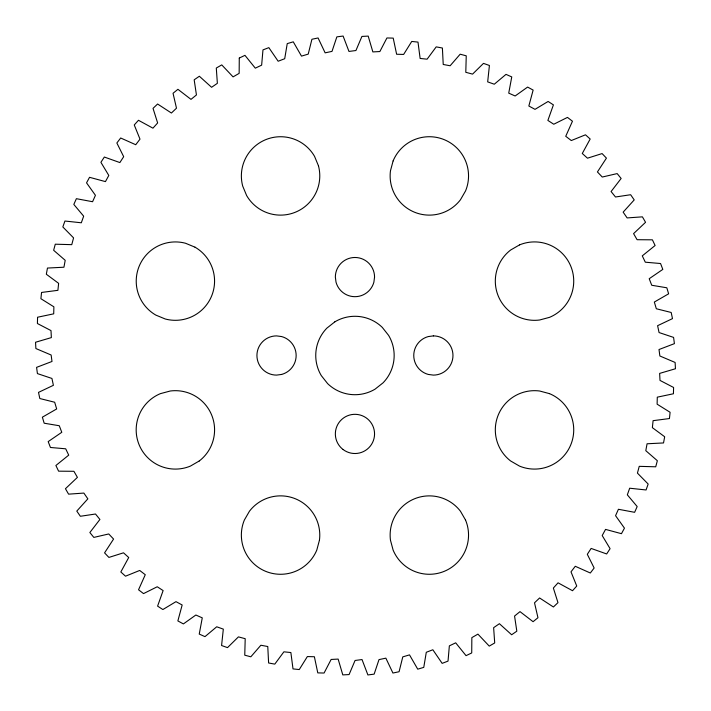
<?xml version="1.0" encoding="UTF-8"?>
<svg xmlns="http://www.w3.org/2000/svg" width="711" height="711" viewBox="0 0 711 711"><rect width="100%" height="100%" fill="white"/><g stroke="black" fill="none" stroke-linecap="round" stroke-linejoin="round"><path stroke-width="1.07" d="M239.278 58.053L239.154 73.366L233.075 76.877L221.752 64.897L216.295 68.043L217.37 83.32L211.594 87.293L199.356 76.246L194.174 79.81L196.44 94.954L190.992 99.371L177.928 89.31L173.04 93.274L176.488 108.196L171.404 113.022L157.593 104.019L153.025 108.356L157.638 122.959L152.945 128.167L138.467 120.283L134.255 124.958L139.996 139.152L135.73 144.724L120.683 137.996L116.853 142.982L123.687 156.687L119.866 162.57L104.339 157.042L100.909 162.321L108.801 175.448L105.45 181.607L89.542 177.315L86.538 182.851L95.434 195.312L92.581 201.72L76.379 198.689L73.82 204.439L83.667 216.171L81.321 222.783L64.932 221.032L62.835 226.96L73.571 237.883L71.758 244.655L55.28 244.202L53.645 250.281L65.208 260.324L63.928 267.22L47.468 268.056L46.322 274.242L58.631 283.351L57.902 290.328L41.558 292.452L40.9 298.709L53.885 306.823L53.707 313.835L37.576 317.23L37.407 323.523L50.996 330.588L51.361 337.601L35.55 342.249L35.879 348.541L51.139 355.011L51.992 361.472L36.59 367.356L37.416 373.595L51.939 378.448L53.396 385.309L38.51 392.383L39.816 398.533L54.676 402.239L56.667 408.958L42.376 417.179L44.171 423.214L59.271 425.738L61.786 432.288L48.188 441.602L50.445 447.477L65.696 448.801L68.718 455.138L55.893 465.492L58.595 471.171L73.908 471.295L77.419 477.374L65.448 488.706L68.594 494.154L83.871 493.078L87.844 498.855L76.788 511.093L80.361 516.275L95.505 514.009L99.913 519.457L89.862 532.521L93.825 537.409L108.739 533.961L113.573 539.054L104.57 552.865L108.899 557.424L123.51 552.811L128.718 557.513L120.826 571.982L125.509 576.194L139.703 570.453L145.266 574.719L138.538 589.775L143.533 593.605L157.238 586.762L163.121 590.583L157.593 606.119L162.872 609.54L175.99 601.648L182.158 604.999L177.866 620.916L183.394 623.92L195.863 615.015L202.271 617.868L199.24 634.079L204.99 636.638L216.713 626.782L223.325 629.128L221.583 645.517L227.511 647.623L238.434 636.878L245.206 638.7L244.753 655.178L250.832 656.804L260.866 645.241L267.771 646.521L268.607 662.981L274.793 664.127L283.893 651.818L290.87 652.547L293.003 668.9L299.26 669.558L307.365 656.564L314.378 656.751L317.781 672.882L324.074 673.041L331.139 659.452L338.143 659.088L342.8 674.899L349.083 674.57L355.065 660.475L362.023 659.559L367.898 674.952L374.146 674.135L378.999 659.612L385.86 658.155L392.925 673.041L399.084 671.735L402.781 656.875L409.509 654.884L417.73 669.167L423.765 667.38L426.289 652.28L432.839 649.765L442.153 663.363L448.028 661.106L449.352 645.855L455.689 642.833L466.043 655.658L471.722 652.947L471.846 637.634L477.925 634.123L489.248 646.103L494.705 642.957L493.63 627.68L499.406 623.707L511.644 634.754L516.826 631.19L514.56 616.046L520.008 611.629L533.072 621.69L537.96 617.726L534.512 602.804L539.596 597.978L553.407 606.981L557.975 602.644L553.362 588.041L558.055 582.833L572.533 590.717L576.745 586.042L571.004 571.848L575.27 566.276L590.317 573.004L594.147 568.018L587.313 554.313L591.134 548.43L606.661 553.958L610.091 548.679L602.199 535.552L605.55 529.393L621.458 533.685L624.462 528.149L615.566 515.688L618.419 509.28L634.621 512.311L637.18 506.561L627.333 494.829L629.679 488.217L646.068 489.968L648.165 484.04L637.429 473.117L639.242 466.345L655.72 466.798L657.355 460.719L645.792 450.676L647.072 443.78L663.532 442.944L664.678 436.758L652.369 427.649L653.098 420.672L669.442 418.548L670.1 412.291L657.115 404.177L657.293 397.165L673.424 393.77L673.593 387.477L660.004 380.412L659.639 373.399L675.45 368.751L675.121 362.459L659.861 355.989L659.008 349.528L674.41 343.644L673.584 337.405L659.061 332.552L657.604 325.691L672.49 318.617L671.184 312.467L656.324 308.761L654.333 302.042L668.624 293.821L666.829 287.786L651.729 285.262L649.214 278.712L662.812 269.398L660.555 263.523L645.304 262.199L642.282 255.862L655.107 245.508L652.405 239.829L637.092 239.705L633.581 233.626L645.552 222.294L642.406 216.846L627.129 217.922L623.156 212.145L634.212 199.907L630.639 194.725L615.495 196.991L611.087 191.543L621.138 178.479L617.175 173.591L602.261 177.039L597.427 171.946L606.43 158.135L602.101 153.576L587.49 158.189L582.282 153.487L590.174 139.018L585.491 134.806L571.297 140.547L565.734 136.281L572.462 121.226L567.467 117.395L553.762 124.238L547.879 120.417L553.407 104.881L548.128 101.46L535.01 109.352L528.842 106.001L533.134 90.084L527.606 87.08L515.137 95.985L508.729 93.132L511.76 76.921L506.01 74.362L494.287 84.218L487.675 81.872L489.417 65.483L483.489 63.377L472.566 74.122L465.794 72.3L466.247 55.822L460.168 54.196L450.134 65.759L443.229 64.479L442.393 48.019L436.207 46.873L427.107 59.182L420.13 58.453L417.997 42.1L411.74 41.442L403.635 54.436L396.622 54.249L393.219 38.118L386.926 37.959L379.861 51.547L372.857 51.912L368.2 36.101L361.917 36.43L355.935 50.525L348.977 51.441L343.102 36.048L336.854 36.865L332.001 51.388L325.14 52.845L318.075 37.959L311.916 39.265L308.219 54.125L301.491 56.116L293.27 41.833L287.235 43.62L284.711 58.72L278.161 61.235L268.847 47.637L262.972 49.894L261.648 65.145L255.311 68.167L244.957 55.342L239.278 58.053M374.555 277.086L373.888 282.16A19.606 19.606 0 0 1 336.019 282.16L335.352 277.086A19.606 19.606 0 0 1 354.949 257.48A19.606 19.606 0 0 1 374.555 277.086M393.112 160.926L390.463 170.809A39.212 39.212 0 0 0 460.435 199.8L465.554 190.93A39.212 39.212 0 0 0 444.339 139.703A39.212 39.212 0 0 0 393.112 160.926M319.443 540.191L316.795 550.074A39.212 39.212 0 0 1 265.567 571.297A39.212 39.212 0 0 1 244.344 520.07L249.463 511.2A39.212 39.212 0 0 1 319.443 540.191M334.863 321.825L326.838 328.171A39.212 39.212 0 0 0 321.283 375.586L327.629 383.62A39.212 39.212 0 0 0 375.035 389.175L383.069 382.829A39.212 39.212 0 0 0 388.624 335.414L382.278 327.38A39.212 39.212 0 0 0 334.863 321.825M519.519 244.895L510.649 250.014A39.212 39.212 0 0 0 539.64 319.994L549.523 317.346A39.212 39.212 0 0 0 570.746 266.118A39.212 39.212 0 0 0 519.519 244.895M199.249 460.986L190.388 466.105A39.212 39.212 0 0 1 139.16 444.882A39.212 39.212 0 0 1 160.375 393.654L170.267 391.006A39.212 39.212 0 0 1 199.249 460.986M433.372 335.894L428.298 336.561A19.606 19.606 0 0 0 428.298 374.439L433.372 375.106A19.606 19.606 0 0 0 452.969 355.5A19.606 19.606 0 0 0 433.372 335.894M281.609 374.439L276.535 375.106A19.606 19.606 0 0 1 256.929 355.5A19.606 19.606 0 0 1 276.535 335.894L281.609 336.561A19.606 19.606 0 0 1 281.609 374.439M549.523 393.654L539.64 391.006A39.212 39.212 0 0 0 510.649 460.986L519.519 466.105A39.212 39.212 0 0 0 570.746 444.882A39.212 39.212 0 0 0 549.523 393.654M194.983 247.161L185.527 243.251A39.212 39.212 0 0 0 155.78 315.071L165.236 318.99A39.212 39.212 0 0 0 194.983 247.161M465.554 520.07L460.435 511.2A39.212 39.212 0 0 0 390.463 540.191L393.112 550.074A39.212 39.212 0 0 0 444.339 571.297A39.212 39.212 0 0 0 465.554 520.07M318.448 165.779L314.529 156.322A39.212 39.212 0 0 0 242.7 186.078L246.619 195.534A39.212 39.212 0 0 0 318.448 165.779M343.129 449.556A19.606 19.606 0 0 0 374.404 436.332A19.606 19.606 0 0 0 347.315 415.864A19.606 19.606 0 0 0 343.129 449.556"/></g></svg>
